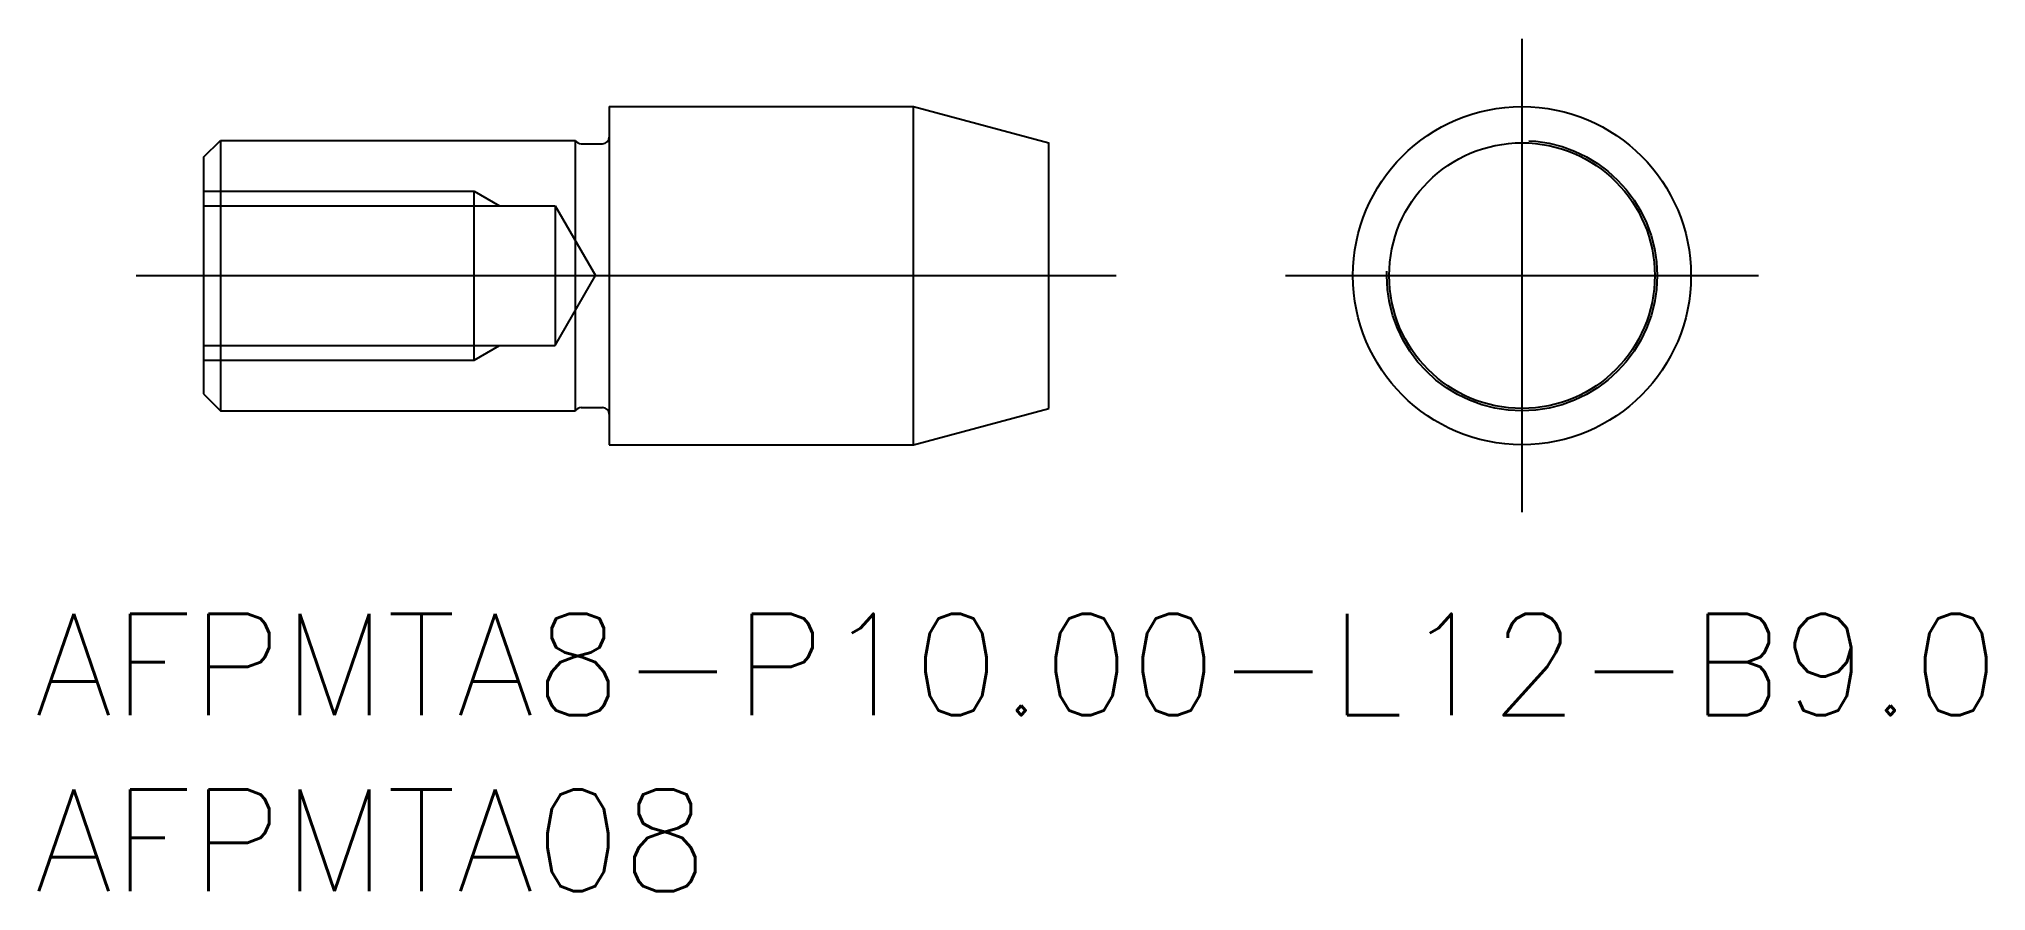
# Model space of a CAD drawing. Extents: x -43.9 to 13.7, y -18.2 to 7.
import ezdxf

# ---------------------------------------------------------------- set-up
doc = ezdxf.new("R2010")
doc.units = 0
doc.linetypes.add('CENTER', pattern=[50.8, 31.75, -6.35, 6.35, -6.35])
doc.linetypes.add('DASHED', pattern=[19.05, 12.7, -6.35])
doc.layers.get('0').update_dxf_attribs({"linetype": 'CONTINUOUS'})
doc.layers.add('CENTER', color=1, linetype='CONTINUOUS')
doc.styles.get("Standard").update_dxf_attribs({"font": 'txt.shx', "height": 3, "bigfont": 'bigfont.shx'})

msp = doc.modelspace()

# ---------------------------------------------------------------- linework, layer by layer
at = {"color": 7, "linetype": 'CONTINUOUS'}
for p, q in [((-27, 5), (-18, 5)), ((-27, 5), (-27, -5)), ((-18, -5), (-18, 5)), ((-18, 5), (-14, 3.928)), ((-39, 3.5), (-38.5, 4)), ((-39, 3.5), (-39, -3.5)), ((-38.5, 4), (-28, 4)), ((-38.5, 4), (-38.5, -4)), ((-28, -4), (-28, 4)), ((-27.827, 3.9), (-27.2, 3.9)), ((-14, -3.928), (-14, 3.928)), ((-39, -3.5), (-38.5, -4)), ((-38.5, -4), (-28, -4)), ((-27.827, -3.9), (-27.2, -3.9)), ((-18, -5), (-14, -3.928)), ((-27, -5), (-18, -5))]:
    msp.add_line(p, q, dxfattribs=at)
at = {"color": 3, "linetype": 'DASHED'}
for p, q in [((-39, 2.5), (-31, 2.5)), ((-31, 2.5), (-30.25, 2.067)), ((-31, -2.5), (-31, 2.5)), ((-39, 2.067), (-28.6, 2.067)), ((-28.6, 2.067), (-27.407, 0)), ((-28.6, 2.067), (-28.6, -2.067)), ((-28.6, -2.067), (-27.407, 0)), ((-39, -2.067), (-28.6, -2.067)), ((-31, -2.5), (-30.25, -2.067)), ((-39, -2.5), (-31, -2.5))]:
    msp.add_line(p, q, dxfattribs=at)
at = {"color": 7, "linetype": 'CONTINUOUS'}
for radius in [5, 3.928]:
    msp.add_circle((0, 0), radius, dxfattribs=at)
at = {"color": 3, "linetype": 'DASHED'}
msp.add_circle((0, 0), 4, dxfattribs=at)
at = {"color": 7, "linetype": 'CONTINUOUS'}
for centre, start, end in [((-27.2, 4.1), 270, 0), ((-27.827, 4.1), 210, 270), ((-27.827, -4.1), 90, 150), ((-27.2, -4.1), 0, 90)]:
    msp.add_arc(centre, 0.2, start, end, dxfattribs=at)
at = {"layer": 'CENTER', "color": 1, "linetype": 'CENTER'}
for p, q in [((0, 7), (0, -7)), ((-41, 0), (-12, 0)), ((-7, 0), (7, 0))]:
    msp.add_line(p, q, dxfattribs=at)

# ---------------------------------------------------------------- texts
at = {"color": 7, "linetype": 'CONTINUOUS'}
for s, p in [('AFPMTA8-P10.00-L12-B9.0', (-44, -13)), ('AFPMTA08', (-44, -18.201))]:
    msp.add_text(s, height=3, dxfattribs=at).set_placement(p)

doc.saveas('drawing.dxf')
